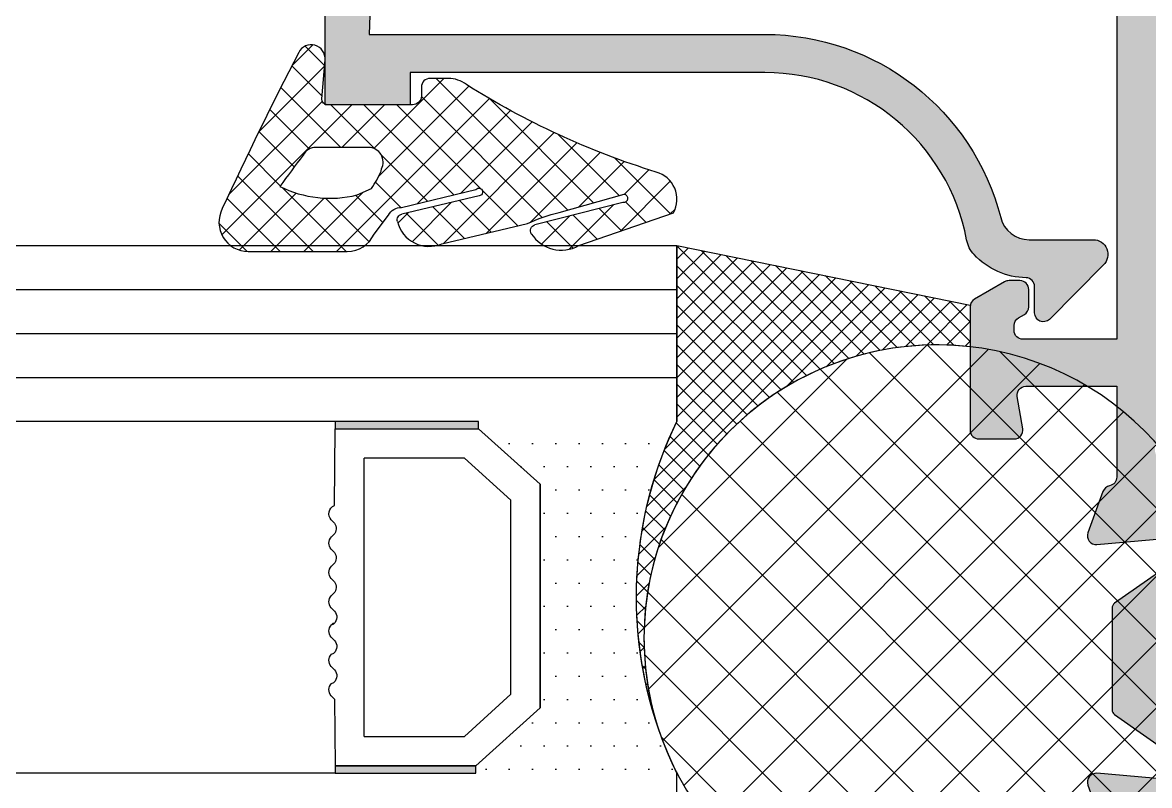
# Model space of a CAD drawing. Header units: millimetres. Extents: x 221 to 2771, y 196 to 840.
# Drawn here: x 573.5 to 581.19, y 630.55 to 635.75 of the extents above; entities that cross this region are included whole.
import ezdxf

# ---------------------------------------------------------------- set-up
doc = ezdxf.new("R2010")
doc.units = ezdxf.units.MM
doc.header["$PDMODE"] = 1
doc.layers.add('Aksesuar', color=7, linetype='Continuous')
doc.layers.add('ALUMINIUM', color=252, linetype='Continuous')

# ---------------------------------------------------------------- blocks, each defined once
blk = doc.blocks.new('4457')
at = {"ltscale": 10}
h = blk.add_hatch(color=252, dxfattribs=at)
h.paths.add_polyline_path([(2598.533936424625, 2278.559233066563, -0.26794919243884), (2598.793744045817, 2278.409233066526), (2599.024684153474, 2278.009233066517, -0.5773502691875694), (2598.764876532354, 2277.559233066563), (2597.864876532321, 2277.559233066563), (2597.864876532321, 2275.759233066575), (2606.764876532345, 2275.759233066575), (2606.764876532345, 2277.56923603365), (2605.857369125489, 2277.575916713973, -0.5773502690613174), (2605.600975652323, 2278.027870679336), (2605.834937322332, 2278.426110896211, -0.2679491924355784), (2606.095873065968, 2278.574139737054), (2608.064876532333, 2278.559233066563), (2608.064876532333, 2261.759233066575), (2609.264876532345, 2261.759233066575, 0.3595082375676267), (2609.559459904418, 2262.002482411272, -0.2637246697209625), (2609.751437233504, 2262.227639542131), (2611.162270489357, 2262.741140852793, -0.5486187866530176), (2611.563734941743, 2262.433086343745), (2611.350960323201, 2260.001061324975, -0.1763269809873525), (2611.264233948174, 2259.815076013673), (2610.996258966694, 2259.547101032193, -0.577350268884994), (2610.494349184597, 2259.681587352704), (2610.47940625993, 2259.737355106622, 0.2679491923522664), (2610.267274225573, 2259.949487140922), (2608.364876532321, 2260.459233066528), (2608.164876532368, 2260.459233066528, 0.6457513110644453), (2607.939876532333, 2259.960801718228, -0.1826758136958762), (2608.064876532333, 2259.630082804356), (2608.064876532333, 2255.859233066551, 0.4142135623730312), (2608.364876532321, 2255.559233066563), (2608.657961148473, 2255.559233066563, 0.1378721066767722), (2608.81426403803, 2255.603167827353), (2610.30857364278, 2256.515298305715, -0.5855240683307558), (2610.764876532345, 2256.259233066555), (2610.764876532345, 2256.041652139083, -0.1925696473192051), (2610.21322025521, 2254.662413051597), (2608.340704670909, 2252.696077978001, 0.1925696473211745), (2608.064876532333, 2252.006458434272), (2608.064876532333, 2248.019242522645, 0.2015127546194374), (2608.364876532321, 2247.305099679793, -0.2015127546226185), (2608.964876532356, 2245.876813994004), (2608.964876532356, 2245.65923306654, -0.5855240683126516), (2608.508573642792, 2245.403167827341), (2607.014264038027, 2246.315298305713, 0.1378721067386531), (2606.857961148426, 2246.359233066551), (2606.564876532333, 2246.359233066551, 0.414213562373992), (2606.264876532345, 2246.059233066563), (2606.264876532345, 2242.288383328758, -0.1826758136879677), (2606.139876532345, 2241.957664414886, 0.6457513110799442), (2606.364876532332, 2241.459233066528), (2606.564876532333, 2241.459233066528), (2608.467274225584, 2241.968978992193, 0.2679491922856068), (2608.67940625991, 2242.181111026433), (2608.694349184584, 2242.236878780376, -0.5773502689747048), (2609.196258966729, 2242.371365100897), (2609.464233948302, 2242.103390119325, -0.1763269808446835), (2609.550960323226, 2241.917404808099), (2609.763734941757, 2239.485379789344, -0.5486187866559854), (2609.36227048937, 2239.17732528032), (2607.951437233503, 2239.690826590951, -0.263724669704507), (2607.75945990443, 2239.915983721842, 0.359508237565492), (2607.464876532356, 2240.15923306654), (2602.289140601037, 2240.15923306654), (2600.877008566728, 2238.747101032232, -0.6681786379178657), (2600.36487653238, 2238.959233066586), (2600.364876532321, 2240.15923306654), (2595.364876532321, 2240.15923306654), (2595.364876532321, 2217.959233066528), (2597.564876532333, 2217.959233066528), (2597.564876532333, 2219.559233066566, -0.6681786379174425), (2598.077008566679, 2219.771365100921), (2598.471983313533, 2219.376390354067, -0.1989123673802801), (2598.764876532345, 2218.669283572878), (2598.764876532345, 2215.932438147308, -0.2679491924409572), (2598.61487653235, 2215.672630526162), (2598.488081613123, 2215.599425445422, -0.1316524975872902), (2598.338081613123, 2215.559233066563), (2598.064876532333, 2215.559233066563, -0.4142135623727171), (2597.764876532345, 2215.859233066552), (2597.764876532345, 2216.459233066547, 0.4142135623549515), (2597.464876532356, 2216.759233066575), (2595.464876532375, 2216.759233066575, 0.4142135623729515), (2595.164876532368, 2216.459233066547), (2595.164876532368, 2211.65923306654, 0.4142135623732341), (2595.464876532356, 2211.359233066551), (2597.464876532356, 2211.359233066551, 0.4142135623737241), (2597.764876532345, 2211.65923306654), (2597.764876532345, 2212.259233066575, -0.4142135623735021), (2598.064876532333, 2212.559233066563), (2598.338081613101, 2212.559233066563, -0.1316524976036895), (2598.488081613123, 2212.519040687705), (2598.61487653235, 2212.445835606964, -0.2679491924332401), (2598.764876532345, 2212.186027985829), (2598.764876532345, 2210.459233066528, -0.4142135623739461), (2598.464876532356, 2210.15923306654), (2593.764876532345, 2210.15923306654), (2593.764876532345, 2303.759233066575), (2598.464876532356, 2303.759233066575, -0.4142135623548404), (2598.764876532345, 2303.459233066547), (2598.764876532345, 2301.732438147296, -0.2679491924098867), (2598.61487653238, 2301.472630526167), (2598.488081613124, 2301.399425445411, -0.1316524976047791), (2598.338081613101, 2301.359233066551), (2598.064876532333, 2301.359233066551, -0.4142135623739461), (2597.764876532345, 2301.65923306654), (2597.764876532345, 2302.559233066563), (2596.464876532356, 2302.559233066563), (2596.464876532356, 2301.259233066579, -0.5773502691947225), (2596.014876532345, 2300.999425445446), (2595.614876532319, 2301.23036555311, 0.577350269179079), (2595.164876532368, 2300.970557931987), (2595.164876532368, 2298.747908201116, 0.5773502691825166), (2595.614876532321, 2298.488100579993), (2596.014876532321, 2298.719040687702, -0.5773502692195922), (2596.464876532356, 2298.459233066528), (2596.464876532356, 2297.15923306654), (2597.464876532356, 2297.15923306654), (2597.764876532345, 2297.15923306654), (2597.764876532345, 2298.059233066563, -0.4142135623735021), (2598.064876532333, 2298.359233066551), (2598.338081613101, 2298.359233066551, -0.1316524976069513), (2598.488081613124, 2298.319040687692), (2598.61487653238, 2298.245835606936, -0.2679491924115784), (2598.764876532345, 2297.986027985807), (2598.764876532345, 2296.259233066575, -0.4142135623724155), (2598.464876532356, 2295.959233066528), (2598.064876532333, 2295.959233066528, 0.414213562373567), (2597.764876532345, 2295.65923306654), (2597.764876532345, 2295.249182560197, -0.1989123673802982), (2597.471983313547, 2294.542075779062), (2597.077008566679, 2294.147101032194, -0.6681786379167887), (2596.564876532333, 2294.35923306655), (2596.564876532333, 2295.959233066528), (2595.364876532321, 2295.959233066528), (2595.364876532321, 2277.15923306654), (2596.564876532333, 2277.15923306654), (2596.564876532333, 2278.559233066563)])
h.paths.add_polyline_path([(2596.564876532333, 2275.559233066563), (2596.564876532333, 2275.159233066562, 0.4142135623732728), (2597.564876532333, 2274.159233066562), (2606.464876532298, 2274.159233066562), (2606.464876532298, 2271.159233066562), (2604.964876532298, 2271.159233066562, 0.4142135623717631), (2604.66487653231, 2270.859233066566), (2604.66487653231, 2269.659232440764, 0.4142135623739091), (2604.964876532298, 2269.359232440761), (2606.464876532298, 2269.359232440761), (2606.464876532298, 2249.846355704957, -0.1925696473395398), (2606.189048393722, 2249.156736161235), (2604.940704670886, 2247.845846112165, 0.1925696473272061), (2604.66487653231, 2247.15622656848), (2604.66487653231, 2241.75923306656), (2595.364876532321, 2241.75923306656), (2595.364876532321, 2275.559233066563)], flags=16)
at = {"color": 252, "ltscale": 10}
blk.add_lwpolyline([(2609.550960323226, 2241.917404808099), (2609.763734941755, 2239.485379789369, -0.548618786684249), (2609.36227048937, 2239.17732528032), (2607.951437233574, 2239.690826590925, -0.2637246697708577)], format="xyb", dxfattribs=at)
blk = doc.blocks.new('4456')
at = {"ltscale": 10}
h = blk.add_hatch(color=252, dxfattribs=at)
h.dxf.hatch_style = 1
edge = h.paths.add_edge_path()
edge.add_line((2615.974876532379, 2252.359233066632), (2615.974876532379, 2255.65923306662))
edge.add_arc((2616.274876532368, 2255.65923306662), 0.299999999988576, 90.0000000000415, 179.9999999999585, ccw=False)
edge.add_line((2616.274876532368, 2255.959233066608), (2616.606253027498, 2255.959233066608))
edge.add_arc((2616.606253027528, 2255.459233066604), 0.5000000000048936, 15.000000003230127, 90.00000000331829, ccw=False)
edge.add_line((2617.089215940669, 2255.588642589183), (2617.734184447317, 2253.181587353133))
edge.add_arc((2618.023962195237, 2253.259233066632), 0.3000000000243124, 194.9999999925519, 269.9999999921644)
edge.add_line((2618.023962195196, 2252.959233066608), (2621.638496747172, 2252.959233066608))
edge.add_arc((2621.638496747167, 2253.259233066623), 0.3000000000145053, 270.0000000011158, 403.5999999991768)
edge.add_line((2621.855748305611, 2253.46611892975), (2620.716532809475, 2254.662413051602))
edge.add_arc((2622.164876532405, 2256.04165213905), 2.000000000023274, 179.9999999996814, 223.599999998425, ccw=False)
edge.add_line((2620.164876532382, 2256.041652139061), (2620.164876532382, 2256.259233066597))
edge.add_arc((2620.464876532378, 2256.259233066568), 0.2999999999961755, 58.599999995931114, 179.9999999946646, ccw=False)
edge.add_line((2620.621179421946, 2256.515298305737), (2622.115489026696, 2255.603167827375))
edge.add_arc((2622.271791916243, 2255.859233066727), 0.3000000001425374, 238.6000000177506, 270.0000000055531)
edge.add_line((2622.271791916272, 2255.559233066585), (2622.564876532347, 2255.559233066585))
edge.add_arc((2622.564876532376, 2255.859233066602), 0.3000000000172022, 269.9999999943919, 359.9999999944913)
edge.add_line((2622.864876532393, 2255.859233066573), (2622.864876532393, 2259.630082804378))
edge.add_arc((2623.364876532343, 2259.630082804386), 0.4999999999497088, 138.590377888551, 180.0000000009391, ccw=False)
edge.add_arc((2622.764876532382, 2260.159233066557), 0.2999999999931684, 318.59037789542, 450.0000000045461)
edge.add_line((2622.764876532358, 2260.45923306655), (2622.564876532347, 2260.45923306655))
edge.add_line((2622.564876532347, 2260.45923306655), (2620.662478839154, 2259.949487140943))
edge.add_arc((2620.740124552694, 2259.65970939304), 0.3000000000188273, 105.0000000009249, 164.9999999519103)
edge.add_line((2620.450346804854, 2259.737355106819), (2620.435403880129, 2259.6815873529))
edge.add_arc((2620.145626132319, 2259.759233066507), 0.2999999999456839, 225.0000000020329, 344.9999999824427, ccw=False)
edge.add_line((2619.933494098009, 2259.547101032181), (2619.665519116553, 2259.815076013695))
edge.add_arc((2619.877651150152, 2260.027208047752), 0.2999999992534001, 184.9999999692288, 225.0000000618618, ccw=False)
edge.add_line((2619.578792741454, 2260.001061325153), (2619.366018122983, 2262.433086343767))
edge.add_arc((2619.664876532348, 2262.459233066596), 0.2999999999378736, 69.99999999110128, 185.0000000019687, ccw=False)
edge.add_line((2619.767482575368, 2262.741140852758), (2621.178315831222, 2262.227639542153))
edge.add_arc((2621.075709788301, 2261.945731756072), 0.2999999998286586, 10.90428326646952, 70.00000000368192, ccw=False)
edge.add_arc((2621.664876532352, 2262.059233066588), 0.299999999991297, 190.9042832743167, 270.0000000057751)
edge.add_line((2621.664876532382, 2261.759233066597), (2630.264876532358, 2261.759233066597))
edge.add_line((2630.264876532358, 2261.759233066597), (2630.264876532359, 2278.559233066585))
edge.add_line((2630.264876532359, 2278.559233066585), (2632.233936424649, 2278.559233066585))
edge.add_arc((2632.233936424652, 2278.259233066524), 0.3000000000610135, 30.000000001542787, 90.00000000056019, ccw=False)
edge.add_line((2632.493744045836, 2278.409233066562), (2632.724684153499, 2278.009233066538))
edge.add_arc((2632.464876532391, 2277.859233066554), 0.2999999999688834, -90.00000000392208, 30.000000000023988, ccw=False)
edge.add_line((2632.46487653237, 2277.559233066585), (2631.564876532347, 2277.559233066586))
edge.add_line((2631.564876532347, 2277.559233066585), (2631.564876532347, 2275.759233066597))
edge.add_line((2631.564876532347, 2275.759233066597), (2640.46487653237, 2275.759233066596))
edge.add_line((2640.46487653237, 2275.759233066597), (2640.46487653237, 2277.559233066585))
edge.add_line((2640.46487653237, 2277.559233066585), (2639.564876532347, 2277.559233066585))
edge.add_arc((2639.564876532338, 2277.859233066561), 0.2999999999755175, 150.0000000021706, 270.0000000017275, ccw=False)
edge.add_line((2639.305068911218, 2278.009233066538), (2639.53600901894, 2278.409233066562))
edge.add_arc((2639.79581664011, 2278.259233066548), 0.3000000000362453, 90.00000000780051, 150.000000001138, ccw=False)
edge.add_line((2639.795816640069, 2278.559233066585), (2641.764876532359, 2278.559233066585))
edge.add_line((2641.764876532359, 2278.559233066585), (2641.764876532359, 2277.159233066562))
edge.add_line((2641.764876532359, 2277.159233066562), (2642.96487653237, 2277.159233066562))
edge.add_line((2642.96487653237, 2277.159233066562), (2642.964876532371, 2295.95923306655))
edge.add_line((2642.964876532371, 2295.95923306655), (2641.764876532359, 2295.95923306655))
edge.add_line((2641.764876532359, 2295.95923306655), (2641.764876532359, 2294.359233066573))
edge.add_arc((2641.464876532364, 2294.35923306657), 0.2999999999952073, -134.99999999951729, 6.255049811443314e-10, ccw=False)
edge.add_line((2641.252744498013, 2294.147101032216), (2640.857769751155, 2294.542075779073))
edge.add_arc((2641.564876532282, 2295.249182560226), 0.9999999999345696, 180.0000000011302, 225.0000000010826, ccw=False)
edge.add_line((2640.564876532348, 2295.249182560207), (2640.564876532348, 2295.659233066562))
edge.add_arc((2640.264876532359, 2295.659233066561), 0.2999999999885734, 4.106732204705693e-11, 89.99999999995899)
edge.add_line((2640.264876532359, 2295.95923306655), (2639.864876532394, 2295.95923306655))
edge.add_arc((2639.864876532394, 2296.259233066597), 0.3000000000467011, 180.0000000000258, 269.9999999999742, ccw=False)
edge.add_line((2639.564876532348, 2296.259233066597), (2639.564876532348, 2297.986027985829))
edge.add_arc((2639.864876532372, 2297.986027985795), 0.3000000000246056, 119.9999999975785, 179.999999993483, ccw=False)
edge.add_line((2639.714876532371, 2298.245835606957), (2639.841671451568, 2298.319040687714))
edge.add_arc((2639.991671451558, 2298.059233066577), 0.2999999999964917, 89.9999999936644, 119.9999999982058, ccw=False)
edge.add_line((2639.991671451591, 2298.359233066573), (2640.264876532359, 2298.359233066573))
edge.add_arc((2640.264876532359, 2298.059233066585), 0.2999999999881594, -3.808509063674137e-11, 90.00000000003803, ccw=False)
edge.add_line((2640.564876532348, 2298.059233066585), (2640.564876532348, 2297.159233066562))
edge.add_line((2640.564876532348, 2297.159233066562), (2641.864876532394, 2297.159233066562))
edge.add_line((2641.864876532394, 2297.159233066562), (2640.864876532394, 2297.159233066562))
edge.add_line((2640.864876532394, 2297.159233066562), (2641.864876532394, 2297.159233066562))
edge.add_line((2641.864876532394, 2297.159233066562), (2641.864876532394, 2298.45923306655))
edge.add_arc((2642.164876532385, 2298.459233066589), 0.2999999999914347, 60.000000007435915, 180.0000000075791, ccw=False)
edge.add_line((2642.314876532348, 2298.719040687737), (2642.714876532371, 2298.488100580015))
edge.add_arc((2642.864876532379, 2298.74790820115), 0.3000000000038806, 239.9999999987163, 359.9999999987634)
edge.add_line((2643.164876532383, 2298.747908201144), (2643.164876532383, 2300.970557932003))
edge.add_arc((2642.864876532379, 2300.970557931996), 0.3000000000038314, 1.220264331309019e-09, 120.0000000012999)
edge.add_line((2642.714876532371, 2301.230365553131), (2642.314876532348, 2300.999425445468))
edge.add_arc((2642.164876532369, 2301.259233066587), 0.2999999999747628, 179.9999999980228, 299.99999999807903, ccw=False)
edge.add_line((2641.864876532394, 2301.259233066597), (2641.864876532394, 2302.559233066585))
edge.add_line((2641.864876532394, 2302.559233066585), (2640.564876532348, 2302.559233066585))
edge.add_line((2640.564876532348, 2302.559233066585), (2640.564876532348, 2301.659233066562))
edge.add_arc((2640.264876532358, 2301.659233066563), 0.2999999999891841, 270.0000000001577, 359.9999999998423, ccw=False)
edge.add_line((2640.264876532359, 2301.359233066573), (2639.991671451591, 2301.359233066573))
edge.add_arc((2639.991671451558, 2301.659233066573), 0.2999999999991439, 240.0000000019298, 270.0000000061998, ccw=False)
edge.add_line((2639.841671451568, 2301.399425445433), (2639.714876532371, 2301.472630526189))
edge.add_arc((2639.864876532373, 2301.732438147353), 0.3000000000256273, 180.0000000066297, 240.0000000023089, ccw=False)
edge.add_line((2639.564876532348, 2301.732438147318), (2639.564876532348, 2303.45923306655))
edge.add_arc((2639.864876532394, 2303.459233066549), 0.3000000000468962, 90.0000000000631, 179.999999999937, ccw=False)
edge.add_line((2639.864876532394, 2303.759233066597), (2644.564876532348, 2303.759233066597))
edge.add_line((2644.564876532348, 2303.759233066597), (2644.564876532347, 2235.45923306655))
edge.add_arc((2644.264876532358, 2235.45923306655), 0.299999999988423, 270.00000000001234, 359.99999999998766, ccw=False)
edge.add_line((2644.264876532358, 2235.159233066562), (2641.457696855349, 2235.159233066562))
edge.add_arc((2641.457696855372, 2235.459233066566), 0.3000000000042485, 209.9999999953338, 269.99999999572765, ccw=False)
edge.add_line((2641.19788923422, 2235.309233066585), (2640.605068911264, 2236.336027985805))
edge.add_arc((2640.86487653231, 2236.486027985888), 0.2999999999631648, 180.0000000223307, 210.000000022145, ccw=False)
edge.add_line((2640.564876532347, 2236.48602798577), (2640.564876532347, 2236.859233066573))
edge.add_arc((2640.864876532364, 2236.859233066544), 0.3000000000173852, 89.99999999442679, 179.9999999944563, ccw=False)
edge.add_line((2640.864876532393, 2237.159233066562), (2641.457696855349, 2237.159233066562))
edge.add_arc((2641.457696855352, 2236.859233066541), 0.3000000000198835, 30.000000009894393, 90.00000000042189, ccw=False)
edge.add_line((2641.717504476478, 2237.009233066597), (2641.832974530397, 2236.809233066527))
edge.add_arc((2642.092782151524, 2236.959233066582), 0.3000000000202762, 210.0000000099378, 270.0000000003787)
edge.add_line((2642.092782151526, 2236.659233066562), (2642.764876532358, 2236.659233066562))
edge.add_arc((2642.764876532358, 2236.95923306655), 0.2999999999884715, 270.0000000000216, 359.9999999999785)
edge.add_line((2643.064876532347, 2236.95923306655), (2643.064876532347, 2238.041033113218))
edge.add_arc((2642.764876532337, 2238.041033113228), 0.3000000000104473, 359.999999997964, 404.9999999955774)
edge.add_line((2642.977008566716, 2238.253165147576), (2642.641651325907, 2238.572764040221))
edge.add_arc((2642.853783360287, 2238.784896074552), 0.2999999999993128, 159.9999999968745, 224.9999999935315, ccw=False)
edge.add_line((2642.571875574057, 2238.887502117565), (2642.946784318589, 2239.756627023587))
edge.add_arc((2642.664876532376, 2239.859233066583), 0.2999999999785451, 339.9999999987426, 449.9999999989266)
edge.add_line((2642.664876532382, 2240.159233066562), (2624.564876532347, 2240.159233066563))
edge.add_line((2624.564876532347, 2240.159233066562), (2624.564876532347, 2236.95923306655))
edge.add_arc((2624.864876532364, 2236.959233066578), 0.3000000000169637, 180.0000000054632, 270.0000000056537)
edge.add_line((2624.864876532393, 2236.659233066562), (2625.036970913226, 2236.659233066562))
edge.add_arc((2625.036970913208, 2236.959233066557), 0.2999999999956352, 270.0000000033225, 330.0000000056159)
edge.add_line((2625.296778534354, 2236.809233066585), (2625.412248588215, 2237.009233066538))
edge.add_arc((2625.672056209362, 2236.859233066565), 0.299999999996885, 90.00000000346029, 150.0000000054781, ccw=False)
edge.add_line((2625.672056209344, 2237.159233066562), (2626.264876532358, 2237.159233066562))
edge.add_arc((2626.264876532358, 2236.859233066572), 0.2999999999887757, 7.969447324285284e-11, 89.9999999999203, ccw=False)
edge.add_line((2626.564876532347, 2236.859233066573), (2626.564876532347, 2236.486027985829))
edge.add_arc((2626.264876532324, 2236.486027985802), 0.3000000000225848, -29.999999996870486, 5.000174496672116e-09, ccw=False)
edge.add_line((2626.524684153487, 2236.336027985805), (2625.931863830415, 2235.309233066585))
edge.add_arc((2625.672056209258, 2235.459233066576), 0.3000000000147676, 270.0000000054322, 330.0000000035063, ccw=False)
edge.add_line((2625.672056209286, 2235.159233066562), (2621.46487653237, 2235.159233066562))
edge.add_arc((2621.464876532371, 2235.459233066551), 0.2999999999889872, 180.00000000012, 269.9999999998799, ccw=False)
edge.add_line((2621.164876532382, 2235.45923306655), (2621.164876532382, 2236.659233066562))
edge.add_arc((2621.464876532358, 2236.659233066572), 0.2999999999761458, 80.11845530244312, 180.0000000018712, ccw=False)
edge.add_line((2621.516360066938, 2236.954782462871), (2622.613392997814, 2236.763683670276))
edge.add_arc((2622.664876532384, 2237.059233066587), 0.2999999999855902, 260.1184553045882, 359.999999999726)
edge.add_line((2622.96487653237, 2237.059233066585), (2622.96487653237, 2240.159233066562))
edge.add_line((2622.96487653237, 2240.159233066562), (2619.864876532393, 2240.159233066562))
edge.add_arc((2619.864876532379, 2239.859233066551), 0.300000000010116, 89.99999999719266, 169.0957167227154)
edge.add_arc((2619.27570978834, 2239.972734377063), 0.2999999997971291, 289.99999999290463, 349.09571673694404, ccw=False)
edge.add_line((2619.378315831234, 2239.690826591005), (2617.967482575322, 2239.177325280342))
edge.add_arc((2617.864876532343, 2239.459233066501), 0.2999999999211949, 174.9999999972266, 290.0000000016794, ccw=False)
edge.add_line((2617.566018122995, 2239.485379789333), (2617.778792741466, 2241.917404808005))
edge.add_arc((2618.077651150175, 2241.891258085401), 0.2999999992650235, 134.9999999389462, 175.0000000299632, ccw=False)
edge.add_line((2617.865519116564, 2242.103390119463), (2618.13349409802, 2242.371365100978))
edge.add_arc((2618.345626132322, 2242.159233066677), 0.2999999999218564, 15.000000036905703, 135.0000000000946, ccw=False)
edge.add_line((2618.635403880083, 2242.236878780374), (2618.650346804808, 2242.181111026573))
edge.add_arc((2618.940124552749, 2242.258756740055), 0.3000000000403961, 194.9999999884718, 254.999999980085)
edge.add_line((2618.862478839107, 2241.968978992157), (2620.764876532358, 2241.45923306655))
edge.add_line((2620.764876532358, 2241.45923306655), (2620.96487653237, 2241.45923306655))
edge.add_arc((2620.964876532353, 2241.759233066559), 0.3000000000087134, 270.0000000033435, 401.4096221128257)
edge.add_arc((2621.564876532327, 2242.288383328784), 0.4999999999802017, 180.0000000003816, 221.4096221101283, ccw=False)
edge.add_line((2621.064876532347, 2242.288383328781), (2621.064876532347, 2246.059233066585))
edge.add_arc((2620.764876532359, 2246.059233066586), 0.2999999999880955, 359.9999999999497, 450.0000000000501)
edge.add_line((2620.764876532358, 2246.359233066573), (2620.471791916284, 2246.359233066573))
edge.add_arc((2620.471791916314, 2246.059233066352), 0.3000000002211661, 90.00000000576337, 121.3999999993654)
edge.add_line((2620.31548902665, 2246.315298305725), (2618.821179421958, 2245.403167827363))
edge.add_arc((2618.664876532406, 2245.659233066561), 0.3000000000127035, 179.9999999998435, 301.39999999844383, ccw=False)
edge.add_line((2618.364876532393, 2245.659233066562), (2618.364876532393, 2245.976813994016))
edge.add_arc((2620.364876532385, 2245.976813994041), 1.99999999999138, 136.4000000012096, 180.0000000006842, ccw=False)
edge.add_line((2618.916532809487, 2247.356053081475), (2621.924208116126, 2250.514423294767))
edge.add_arc((2621.562122185408, 2250.859233066633), 0.4999999999980528, 316.3999999999794, 449.9999999994105)
edge.add_line((2621.562122185414, 2251.359233066632), (2616.974876532379, 2251.359233066632))
edge.add_arc((2616.97487653238, 2252.359233066632), 1.000000000000433, 180.0000000000248, 269.9999999999752, ccw=False)
edge = h.paths.add_edge_path(flags=16)
edge.add_arc((2622.864876532415, 2241.959233066543), 0.1999999999752511, 179.9999999937437, 269.9999999937498)
edge.add_line((2622.864876532393, 2241.759233066568), (2632.364876532393, 2241.759233066568))
edge.add_line((2632.364876532393, 2241.759233066568), (2632.364876532393, 2242.559233066549))
edge.add_arc((2632.664876532494, 2242.559233066544), 0.3000000001008147, 135.0000000115716, 179.9999999990124, ccw=False)
edge.add_line((2632.452744498024, 2242.771365100928), (2633.152744498036, 2243.471365100925))
edge.add_arc((2633.364876532412, 2243.25923306655), 0.3000000000275844, 1.7964794096769765e-09, 135.0000000003105, ccw=False)
edge.add_line((2633.66487653244, 2243.25923306656), (2633.66487653244, 2241.759233066568))
edge.add_line((2633.66487653244, 2241.759233066568), (2642.964876532428, 2241.759233066568))
edge.add_line((2642.964876532428, 2241.759233066568), (2642.964876532429, 2275.559233066563))
edge.add_line((2642.964876532429, 2275.559233066563), (2641.764876532417, 2275.559233066563))
edge.add_line((2641.764876532417, 2275.559233066563), (2641.764876532417, 2275.159233066562))
edge.add_arc((2640.764876532417, 2275.159233066562), 1.000000000000223, 269.9999999999998, 359.9999999999872, ccw=False)
edge.add_line((2640.764876532417, 2274.159233066562), (2631.864876532393, 2274.159233066563))
edge.add_line((2631.864876532393, 2274.159233066562), (2631.864876532393, 2271.659233066562))
edge.add_line((2631.864876532393, 2271.659233066562), (2633.16487653244, 2271.659233066561))
edge.add_arc((2633.16487653244, 2271.159233066562), 0.5000000000001191, 1.3585577107733116e-11, 89.99999999998641, ccw=False)
edge.add_line((2633.66487653244, 2271.159233066562), (2633.66487653244, 2270.559233066563))
edge.add_arc((2633.16487653244, 2270.559233066563), 0.5000000000001191, 270.00000000001364, 359.99999999998636, ccw=False)
edge.add_line((2633.16487653244, 2270.059233066563), (2631.864876532393, 2270.059233066564))
edge.add_line((2631.864876532393, 2270.059233066563), (2631.864876532393, 2261.759233066568))
edge.add_line((2631.864876532393, 2261.759233066568), (2633.16487653244, 2261.759233066567))
edge.add_arc((2633.16487653244, 2261.259233066568), 0.5000000000001191, 1.3585577107733116e-11, 89.99999999998641, ccw=False)
edge.add_line((2633.66487653244, 2261.259233066568), (2633.66487653244, 2260.659233066562))
edge.add_arc((2633.16487653244, 2260.659233066562), 0.5000000000001191, 270.00000000001364, 359.99999999998636, ccw=False)
edge.add_line((2633.16487653244, 2260.159233066562), (2624.464876532428, 2260.159233066563))
edge.add_line((2624.464876532428, 2260.159233066562), (2624.464876532428, 2251.262239564649))
edge.add_arc((2623.464876532503, 2251.262239564683), 0.9999999999252175, 316.3999999971765, 359.99999999804675, ccw=False)
edge.add_line((2624.189048393852, 2250.572620020964), (2622.940704670958, 2249.261729971865))
edge.add_arc((2623.664876532337, 2248.572110428217), 0.9999999998971162, 136.4000000013686, 180.0000000021929)
edge.add_line((2622.66487653244, 2248.572110428179), (2622.66487653244, 2241.959233066565))
at = {"color": 252, "ltscale": 10}
blk.add_lwpolyline([(2642.664876532382, 2240.159233066562), (2624.564876532347, 2240.159233066562), (2624.564876532347, 2236.95923306655, 0.4142135623740686), (2624.864876532393, 2236.659233066562), (2625.036970913226, 2236.659233066562, 0.2679491924418479), (2625.296778534354, 2236.809233066585), (2625.412248588215, 2237.009233066538, -0.2679491924405589), (2625.672056209344, 2237.159233066562), (2626.264876532358, 2237.159233066562, -0.4142135623722802), (2626.564876532347, 2236.859233066573), (2626.564876532347, 2236.486027985829, -0.1316524975957002), (2626.524684153487, 2236.336027985805), (2625.931863830415, 2235.309233066585, -0.2679491924221159), (2625.672056209286, 2235.159233066562), (2621.46487653237, 2235.159233066562, -0.4142135623718673), (2621.164876532382, 2235.45923306655), (2621.164876532382, 2236.659233066562, -0.4656785637364453), (2621.516360066938, 2236.954782462871), (2622.613392997814, 2236.763683670276, 0.4656785637136662), (2622.96487653237, 2237.059233066585), (2622.96487653237, 2240.159233066562), (2619.864876532393, 2240.159233066562, 0.3595082375648956), (2619.570293160262, 2239.915983721864, -0.2637246697214932), (2619.378315831234, 2239.690826591005), (2617.967482575322, 2239.177325280342, -0.5486187866519446), (2617.566018122995, 2239.485379789333), (2617.778792741466, 2241.917404808005, -0.1763269811179489)], format="xyb", dxfattribs=at)
blk = doc.blocks.new('937600')
at = {"ltscale": 10, "true_color": 0xfed100}
blk.add_hatch(color=40, dxfattribs=at).paths.add_polyline_path([(1547.88237995128, 2589.597341685048), (1545.966553233715, 2592.334110638787, 0.2447295994679576), (1545.80270933737, 2592.419414616057), (1542.338200970781, 2592.419414616057, 0.2446984432265046), (1542.174370561923, 2592.334129903325), (1540.258050821073, 2589.59734168515, -0.244698443229239), (1540.012305207787, 2589.469414616056), (1539.751562038195, 2589.469414616056, -0.1316524975878347), (1539.151562038194, 2589.630184131516), (1537.486895248162, 2590.59127995085, 0.1316524975909414), (1537.381895248162, 2590.619414616054), (1537.070215386141, 2590.619414616054, 0.4142135623735969), (1536.670215386141, 2590.219414616056), (1536.670215386141, 2586.819414616055, 0.4142135623722245), (1537.070215386141, 2586.419414616053), (1537.381895248162, 2586.419414616053, 0.1316524975844648), (1537.486895248162, 2586.447549281262), (1539.151562038194, 2587.408645100595, -0.1316524975861845), (1539.751562038194, 2587.569414616055), (1541.001382603835, 2587.569414616055, 0.2446984432270405), (1541.247128217122, 2587.697341685149), (1543.163447957972, 2590.434129903328, -0.244698443230316), (1543.327278366829, 2590.519414616056), (1544.813152405453, 2590.519414616052, -0.2446984432284103), (1544.976982814311, 2590.434129903328), (1546.893302555161, 2587.697341685149, 0.2446984432273968), (1547.139048168448, 2587.569414616055), (1548.388868734089, 2587.569414616055, -0.1316524975861845), (1548.988868734089, 2587.408645100595), (1550.653535524121, 2586.447549281262, 0.1316524975844648), (1550.758535524121, 2586.419414616053), (1551.070215386141, 2586.419414616053, 0.4002778265251162), (1551.469758258792, 2586.80029674708), (1551.469758258792, 2590.119414616021), (1551.469758470221, 2590.238528065873, 0.4002810346958955), (1551.070215386141, 2590.619414616054), (1550.75853552412, 2590.619414616054, 0.1316524975914734), (1550.653535524121, 2590.59127995085), (1548.988868734088, 2589.630184131513, -0.1316524975870561), (1548.388868734088, 2589.469414616056), (1548.128125564496, 2589.469414616056, -0.2446984431217961)])
at = {"color": 40, "ltscale": 10, "true_color": 0xfed100}
blk.add_lwpolyline([(1551.470215386141, 2590.219414616056, 0.4142135623730951), (1551.070215386141, 2590.619414616054), (1550.758535524121, 2590.619414616054, 0.131652497587379), (1550.653535524121, 2590.59127995085), (1548.988868734089, 2589.630184131516, -0.1316524975873898), (1548.388868734089, 2589.469414616056), (1548.128125564496, 2589.469414616056, -0.2446984432290403), (1547.882379951209, 2589.59734168515), (1545.966553233715, 2592.334110638787, 0.2447295994633319), (1545.80270933737, 2592.419414616057), (1542.338200970781, 2592.419414616057, 0.2446984432290396), (1542.174370561923, 2592.334129903325), (1540.258050821074, 2589.59734168515, -0.2446984432290477), (1540.012305207787, 2589.469414616056), (1539.751562038194, 2589.469414616056, -0.1316524975873808), (1539.151562038194, 2589.630184131516), (1537.486895248162, 2590.59127995085, 0.1316524975873792), (1537.381895248162, 2590.619414616054), (1537.070215386141, 2590.619414616054, 0.4142135623730951), (1536.670215386141, 2590.219414616056), (1536.670215386141, 2586.819414616055, 0.414213562373091), (1537.070215386141, 2586.419414616053), (1537.381895248162, 2586.419414616053, 0.1316524975873785), (1537.486895248162, 2586.447549281262), (1539.151562038194, 2587.408645100595, -0.1316524975873824), (1539.751562038194, 2587.569414616055), (1541.001382603835, 2587.569414616055, 0.244698443229043), (1541.247128217122, 2587.697341685149), (1543.163447957972, 2590.434129903328, -0.2446984432290456), (1543.327278366829, 2590.519414616056), (1544.813152405453, 2590.519414616052, -0.2446984432290492), (1544.976982814311, 2590.434129903328), (1546.893302555161, 2587.697341685149, 0.2446984432290454), (1547.139048168448, 2587.569414616055), (1548.388868734089, 2587.569414616055, -0.1316524975873801), (1548.988868734089, 2587.408645100595), (1550.653535524121, 2586.447549281262, 0.1316524975874262), (1550.758535524121, 2586.419414616053), (1551.070215386141, 2586.419414616053, 0.4142135623730992), (1551.470215386141, 2586.819414616055)], format="xyb", close=True, dxfattribs=at)
blk = doc.blocks.new('50 S 20')
at = {"ltscale": 10}
for name in ['4457', '4456']:
    blk.add_blockref(name, (-1149.812386988791, 225.859133209161), dxfattribs=at)
at = {"xscale": -1, "rotation": 180}
blk.add_blockref('937600', (-80.21772584256382, 5058.278121051715), dxfattribs=at)
blk = doc.blocks.new('2606')
h = blk.add_hatch(color=253)
h.dxf.hatch_style = 1
edge = h.paths.add_edge_path()
edge.add_line((2088.261205650698, 3649.419890002671), (2088.261205650705, 3654.519889992656))
edge.add_arc((2087.261205660743, 3654.519889992707), 0.9999999899628162, 359.9999999970802, 450.0000000029165)
edge.add_line((2087.261205660692, 3655.51988998267), (2085.661205691743, 3655.51988998267))
edge.add_arc((2085.661205691743, 3657.019889982673), 1.500000000003638, 180.0000000001374, 269.9999999999984, ccw=False)
edge.add_line((2084.16120569174, 3657.01988998267), (2084.16120569174, 3672.964480749435))
edge.add_arc((2084.961205691712, 3672.964480749445), 0.7999999999715028, 92.00000000053387, 180.0000000007453, ccw=False)
edge.add_line((2084.933286094343, 3673.763993411032), (2092.261205706734, 3674.019890002671))
edge.add_line((2092.261205706734, 3674.019890002671), (2092.261205706734, 3660.519890002673))
edge.add_arc((2100.561205706739, 3660.519890002674), 8.300000000005328, 180.0000000000128, 255.6815020200548)
edge.add_arc((2098.261205527725, 3651.508785787533), 0.9999999999733052, -1.6797230273368768e-10, 75.68150202103823, ccw=False)
edge.add_line((2099.261205527698, 3651.508785787531), (2099.261205527698, 3649.31989000267))
edge.add_arc((2099.761205527698, 3649.31989000267), 0.500000000000034, 180.000000000049, 316.8289824201455)
edge.add_line((2100.125862929965, 3648.977800863743), (2101.979944863388, 3650.814200066453))
edge.add_arc((2101.761150422028, 3651.019453549809), 0.3000000000000761, 316.8289824201018, 449.999999999816)
edge.add_line((2101.761150422029, 3651.31945354981), (2100.860620370688, 3651.319453549811))
edge.add_arc((2100.86062037072, 3651.619453549781), 0.2999999999693814, 181.1714072949845, 269.9999999939427, ccw=False)
edge.add_arc((2098.061205542659, 3651.562211777802), 2.500000000035378, 1.171407301001419, 46.872311606099)
edge.add_arc((2099.086645363876, 3652.656959773115), 0.9999999999750132, 46.87231160506018, 79.37850799216822)
edge.add_arc((2100.561205706744, 3660.519890002691), 7.000000000021488, 180.0000000000753, 259.3785079952096, ccw=False)
edge.add_line((2093.561205706722, 3660.519890002682), (2093.561205706723, 3672.619890002669))
edge.add_line((2093.561205706723, 3672.619890002669), (2094.6612057067, 3672.619890002669))
edge.add_line((2094.6612057067, 3672.619890002669), (2094.6612057067, 3675.519890002671))
edge.add_line((2094.6612057067, 3675.519890002671), (2082.6612057067, 3675.519890002671))
edge.add_line((2082.6612057067, 3675.519890002671), (2082.661205706699, 3653.519890002671))
edge.add_line((2082.661205706699, 3653.519890002671), (2084.1612056917, 3653.519890002671))
edge.add_line((2084.1612056917, 3653.519890002671), (2084.1612056917, 3654.019889997671))
edge.add_line((2084.1612056917, 3654.019889997671), (2086.2612056707, 3654.019889997671))
edge.add_arc((2086.261205670704, 3653.519890002673), 0.499999994997097, -2.8819613362429664e-10, 90.00000000049351, ccw=False)
edge.add_line((2086.761205665701, 3653.519890002671), (2086.761205665702, 3651.220171708414))
edge.add_line((2086.761205665702, 3651.220171708414), (2086.209395521466, 3650.904537533723))
edge.add_arc((2086.361205650702, 3650.645783432961), 0.2999999999997168, 120.3999999998765, 220.8999999999663)
edge.add_line((2086.134449609952, 3650.449361188846), (2087.383278916114, 3649.092519595813))
edge.add_arc((2087.761205650698, 3649.419890002672), 0.5000000000001847, 220.9000000000271, 359.9999999999245)
at = {"color": 253}
blk.add_lwpolyline([(2088.261205650698, 3649.419890002671), (2088.261205650706, 3654.519889992655, 0.4142135624029303), (2087.261205660692, 3655.51988998267), (2085.661205691743, 3655.51988998267, -0.4142135623723848), (2084.16120569174, 3657.01988998267), (2084.16120569174, 3672.964480749435, -0.4040262258362294), (2084.933286094343, 3673.763993411032), (2092.261205706734, 3674.019890002671), (2092.261205706734, 3660.519890002673, 0.3427738801094605), (2098.508517374909, 3652.477721724626, -0.3427738801151369), (2099.261205527698, 3651.508785787531), (2099.261205527698, 3649.31989000267, 0.6797841798327304), (2100.125862929965, 3648.977800863743), (2101.979944863388, 3650.814200066453, 0.6566962119837294), (2101.761150422029, 3651.31945354981), (2100.860620370688, 3651.31945354981, -0.4082379847186805), (2100.560683067743, 3651.613320502812, 0.2020935884761375), (2099.770271911333, 3653.386791769922, 0.1427938617437846), (2099.270965406776, 3653.639826051779, -0.3609022444472537), (2093.561205706722, 3660.519890002682), (2093.561205706722, 3672.619890002669), (2094.6612057067, 3672.619890002669), (2094.6612057067, 3675.519890002671), (2082.6612057067, 3675.519890002671), (2082.6612057067, 3653.519890002671), (2084.1612056917, 3653.519890002671), (2084.1612056917, 3654.019889997671), (2086.2612056707, 3654.019889997671, -0.4142135623770908), (2086.761205665701, 3653.519890002671), (2086.761205665702, 3651.220171708414), (2086.209395521466, 3650.904537533723, 0.4689664154295557), (2086.134449609952, 3650.449361188846), (2087.383278916114, 3649.092519595813, 0.6943711989525161)], format="xyb", close=True, dxfattribs=at)
blk = doc.blocks.new('MN201')
h = blk.add_hatch()
h.set_pattern_fill('ANSI37', color=35, scale=0.25, angle=180.0000000000002, style=0)
h.set_pattern_definition([(135.0000000000002, (2323.977134709204, -1136.592070553462), (0.5612660075668204, 0.5612660075668237), []), (45.00000000000017, (2323.977134709204, -1136.592070553462), (0.5612660075668237, -0.5612660075668204), [])])
h.paths.add_polyline_path([(2704.56812628326, 820.3624428536027, 0.0655068904528361), (2711.037757962786, 823.3432138484877, -0.1676907291543343), (2711.654486211015, 823.5560377132829), (2712.272872085402, 823.5560377132824, -0.4142136353118876), (2712.572871935986, 823.2560379374052), (2712.572871935986, 822.9560375638675, 0.4142136353101727), (2712.872871711863, 822.6560377132828), (2715.772871935986, 822.6560377132826, 0.4142135623728477), (2715.972871935986, 822.8560377132817), (2715.856495551311, 824.1862258769252, -0.8277455623827096), (2716.756645018845, 824.440395970769, -0.0110335131498702), (2719.362961170715, 819.1149491274857, -0.5628898371508848), (2718.475941251654, 817.6532179684868), (2715.097936514163, 817.6532179684868, -0.2945918514134372), (2714.186833877151, 818.2410384143727), (2713.692197072634, 818.8895891521074, 0.2778033776071813), (2713.250306537138, 819.1556388269544), (2710.717572475855, 819.7636470595498, 1.51046107603106), (2710.603823306528, 819.5514680153028), (2713.23888204165, 818.9268849424034), (2713.242436195491, 818.9260425079262, -0.4288167670145243), (2713.386098292586, 818.6743928296407, -0.4632490507838541), (2711.878964698617, 817.9133127547248), (2708.948431273608, 818.6111271505451, 0.0537684997058295), (2707.866981097172, 818.98022844568), (2705.657759466512, 819.6116878203106, 0.9617859406713049), (2705.699598958268, 819.3219301684951), (2708.702497253108, 818.5584159026034, -0.5111786565945917), (2708.821767386629, 818.256928225446, -0.3985077157993407), (2707.202485408448, 817.8538083395238), (2703.975171519865, 818.968021134141, -0.4879961880778766)])
h.paths.add_polyline_path([(2713.948531974543, 820.3969153527826), (2713.933486065237, 820.4669554885261, -0.5651860333520194), (2714.375376600732, 821.2009058136796), (2716.167137280525, 821.2009058136796, -0.2759304729618929), (2716.607389251099, 820.9379252272422, -0.0036954532398101), (2717.400156733889, 819.8703112660978, -0.1777288798550432), (2714.766848456856, 819.5808841946614), (2714.270598920126, 819.8034942339746, -0.06123595190851)], flags=16)
at = {"color": 35}
for points in [[(2708.821773783307, 818.2569382405425, -0.3985105535364753), (2707.202485408448, 817.8538083395238), (2703.975171519865, 818.968021134141, -0.4879961880768446), (2704.568126283257, 820.362442853602, 0.0655068904528918), (2711.037757962786, 823.3432138484882, -0.1676907291544135), (2711.654486211015, 823.5560377132829), (2712.272871935986, 823.5560377132829, -0.4142137811867994), (2712.572871935986, 823.2560379374052), (2712.572871935986, 822.9560377132827, 0.4142137811864373), (2712.872871711863, 822.6560377132828), (2715.772871935986, 822.6560377132828, 0.4142135623720961), (2715.972871935986, 822.8560377132819), (2715.856495551311, 824.1862258769254, -0.827745562309123), (2716.756645018806, 824.4403959708438, -0.0110335131500401), (2719.362961170715, 819.1149491274846, -0.5628898371504523), (2718.475941251654, 817.6532179684868), (2715.097936514163, 817.6532179684868, -0.294591851413411), (2714.186833877151, 818.2410384143727), (2713.692197072634, 818.8895891521076, 0.2778033776067145), (2713.250306537138, 819.1556388269544), (2710.717572475855, 819.7636470595498, 1.510461076030971), (2710.603823306528, 819.5514680153028), (2713.242436195485, 818.9260425079278)], [(2713.386098293769, 818.6743928340798, -0.4632490519761338), (2711.878964698616, 817.913312754725), (2708.948431273608, 818.6111271505454, 0.0537684997058953), (2707.866981097172, 818.98022844568), (2705.657759466512, 819.6116878203106, 0.9617859406722213), (2705.699598958268, 819.3219301684951), (2708.702497253108, 818.5584159026034)]]:
    blk.add_lwpolyline(points, format="xyb", dxfattribs=at)
blk.add_lwpolyline([(2713.948531974543, 820.3969153527826), (2713.933486065237, 820.4669554885261, -0.5651860333520194), (2714.375376600732, 821.2009058136796), (2716.167137280525, 821.2009058136796, -0.2759304729618929), (2716.607389251099, 820.9379252272422, -0.0036954532398101), (2717.400156733889, 819.8703112660978, -0.1777288798550432), (2714.766848456856, 819.5808841946614), (2714.270598920126, 819.8034942339746, -0.06123595190851)], format="xyb", close=True, dxfattribs=at)
for centre, start, end in [((2713.194533484711, 818.7318639038012), 343.3003059936704, 77.1885842276507), ((2708.653213523216, 818.3645832067855), 327.4303142364504, 75.7343129929507)]:
    blk.add_arc(centre, 0.2, start, end, dxfattribs=at)
blk = doc.blocks.new('d07007 - GR2')
h = blk.add_hatch()
h.set_pattern_fill('ANSI37', color=32, scale=0.15, style=0)
h.set_pattern_definition([(45, (0, 0), (-0.3367596045400933, 0.3367596045400933), []), (135, (0, 0), (-0.3367596045400933, -0.3367596045400932), [])])
h.paths.add_polyline_path([(367.002159675795, 898.9680385581443), (367.002159675795, 900.4680385581443), (367.002159675795, 901.9680385581448), (357.0021596757964, 899.9307289203595), (357.0021596757964, 898.5127899751558, -0.447635572817688), (368.12724629925, 888.5762825359332, -0.07059124568158), (367.7325399246511, 885.7944963525915, 0.1925327504947466), (367.002159675795, 895.9680385581446), (367.002159675795, 897.4680385581443)])
at = {"color": 32}
blk.add_lwpolyline([(367.0021596757951, 897.4680385581444), (367.0021596757951, 898.9680385581444), (367.0021596757951, 900.4680385581444), (367.0021596757951, 901.9680385581448), (357.0021596757965, 899.9307289203595), (357.0021596757965, 898.5127899751558, -0.4476355728176715), (368.1272462992501, 888.5762825359332, -0.0705912456815909), (367.732539924651, 885.794496352591, 0.1925327504947519), (367.0021596757951, 895.9680385581446)], format="xyb", close=True, dxfattribs=at)
blk = doc.blocks.new('Sosis Fitil-1')
at = {"ltscale": 0.5}
h = blk.add_hatch(dxfattribs=at)
h.set_pattern_fill('ANSI37', color=11, scale=0.5)
h.set_pattern_definition([(45, (0, 0), (-1.122532015133644, 1.122532015133644), []), (135, (0, 0), (-1.122532015133644, -1.122532015133644), [])])
h.paths.add_polyline_path([(1431.921340664957, 931.3524776364852, 0.9999999999999999), (1451.921340664957, 931.3524776364852, 0.9999999999999999)])
at = {"color": 11, "ltscale": 0.5}
blk.add_circle((1441.921340664957, 931.3524776364852), 10, dxfattribs=at)
blk = doc.blocks.new('6 12 6 2.CAM-TG1')
h = blk.add_hatch(color=2)
h.dxf.hatch_style = 1
h.paths.add_polyline_path([(-2544.132617280458, 908.7321336239293), (-2539.332617280456, 908.7321336239293), (-2539.332617280456, 908.4821336239311), (-2544.132617280458, 908.4821336239311)])
h = blk.add_hatch(color=2)
h.dxf.hatch_style = 1
h.paths.add_polyline_path([(-2544.132141165244, 896.9821336239293), (-2539.235208570149, 896.9821336239293), (-2539.235208570149, 896.7321336239311), (-2544.132141165244, 896.7321336239311)])
at = {"layer": 'Aksesuar'}
h = blk.add_hatch(dxfattribs=at)
h.set_pattern_fill('DOTS', color=253, scale=0.5, angle=180)
h.set_pattern_definition([(180, (-1739.0704494125, 3168.911293986339), (-0.3968749999999998, 0.7937500000000002), [0, -0.79375])])
h.paths.add_polyline_path([(-2537.130768209702, 906.499579815707), (-2539.332617280456, 908.4821336239311), (-2539.332617280456, 908.7321336239293), (-2532.469761116903, 908.7321336239293, 0.229969999091292), (-2532.469761116903, 896.7321336239311), (-2539.235208570149, 896.7321336239311), (-2539.235208570149, 896.9821336239293), (-2537.130768209702, 898.8769802354691)])
at = {"color": 4}
blk.add_line((-2544.132617280452, 908.4821336239311), (-2539.332617280455, 908.4821336239311), dxfattribs=at)
at = {"color": 4, "linetype": 'Continuous'}
blk.add_line((-2544.132141165242, 896.9821336239293), (-2539.235208570149, 896.9821336239293), dxfattribs=at)
at = {"color": 7, "linetype": 'Continuous'}
for p in [(-2544.132617280452, 908.7321336239293), (-2539.332617280455, 908.7321336239293), (-2539.332617280455, 908.7321336239293), (-2536.916185042649, 908.7321336239293)]:
    blk.add_point(p, dxfattribs=at)
at = {"color": 4, "linetype": 'Continuous'}
for p in [(-2544.132617280452, 907.9821336239274), (-2544.132617280452, 907.9821336239274), (-2537.130768209702, 906.499579815707), (-2537.130768209702, 906.499579815707), (-2538.130768209702, 906.0403067875486), (-2538.130768209702, 906.0403067875486)]:
    blk.add_point(p, dxfattribs=at)
at = {"layer": 'Aksesuar', "color": 143}
for p, q in [((-2532.469761116903, 914.7321336239311), (-2532.469761116903, 908.7321336239293)), ((-2544.154277177714, 906.2009515267182), (-2544.132617280452, 908.4821336239311)), ((-2543.143427216934, 907.4835065794668), (-2539.718631545503, 907.4835065794668)), ((-2543.143427216934, 907.4835065794668), (-2543.143427216934, 897.9807606683935)), ((-2539.718631545503, 907.4835065794668), (-2538.130768209702, 906.0403067875486)), ((-2544.154277177714, 906.2009515267182), (-2544.258993055805, 906.0907576744412)), ((-2538.130768209702, 906.0403067875486), (-2538.130768209702, 899.4238961558622)), ((-2544.253519761279, 905.6716146199524), (-2544.172858107543, 905.6324233423984)), ((-2544.154277177714, 905.2009515267164), (-2544.258993055805, 905.0907576744394)), ((-2544.253519761279, 904.6716146199506), (-2544.172858107543, 904.6324233423984)), ((-2544.154277177714, 904.2009515267164), (-2544.258993055805, 904.0907576744412)), ((-2544.253519761279, 903.6716146199506), (-2544.179238079486, 903.5974266190206)), ((-2544.253519761279, 903.6716146199506), (-2544.172858107543, 903.6324233424002)), ((-2544.154277177714, 903.2009515267182), (-2544.258993055805, 903.0907576744394)), ((-2544.253519761279, 902.6716146199524), (-2544.179238079486, 902.5974266190206)), ((-2544.154277177714, 902.2009515267455), (-2544.258993055805, 902.0907576744394)), ((-2544.253519761279, 901.6716146199506), (-2544.179238079486, 901.5974266190224)), ((-2544.154277177714, 901.2009515267473), (-2544.258993055805, 901.0907576744412)), ((-2544.253519761279, 900.6716146199524), (-2544.179238079486, 900.5974266190206)), ((-2544.154277177714, 900.2009515267455), (-2544.258993055805, 900.0907576744685)), ((-2544.154277177714, 900.2009515267455), (-2544.258993055805, 900.0907576744394)), ((-2544.151642345079, 899.6048084331997), (-2544.132617280452, 896.9820693194815)), ((-2538.130768209702, 899.4238961558622), (-2539.718217245921, 897.9807606683935)), ((-2539.235208570149, 896.9821336239293), (-2537.130768209702, 898.8769802354691)), ((-2539.718217245921, 897.9807606683935), (-2543.143427216934, 897.9807606683935)), ((-2532.469761116903, 890.7321336239293), (-2532.469761116903, 896.7321336239311)), ((-2648.98412687109, 895.2321336239293), (-2532.469761116903, 895.2321336239293)), ((-2648.98412687109, 893.7321336239293), (-2532.469761116903, 893.7321336239293)), ((-2648.98412687109, 892.2321336239311), (-2532.469761116903, 892.2321336239311))]:
    blk.add_line(p, q, dxfattribs=at)
for points in [[(-2544.132617280458, 908.7321336239293), (-2648.98412687109, 908.7321336239293)], [(-2544.132141165244, 896.7321336239274), (-2648.98412687109, 896.7321336239274)], [(-2544.132141165244, 896.7321336239274), (-2648.98412687109, 896.7321336239274)], [(-2648.98412687109, 890.7321336239293), (-2532.469761116903, 890.7321336239293)], [(-2648.98412687109, 890.7321336239293), (-2532.469761116903, 890.7321336239293)]]:
    blk.add_lwpolyline(points, dxfattribs=at)
blk.add_lwpolyline([(-2537.130768209702, 906.499579815707), (-2537.130768209702, 898.8769802354691), (-2537.130768209702, 906.499579815707), (-2539.332617280455, 908.4821336239311)], close=True, dxfattribs=at)
for centre, radius, start, end in [((-2520.114491256569, 902.7321336239293), 13.73508985488216, 154.0977361203954, 205.9022638795978), ((-2544.041410553839, 905.8839916681936), 0.3001571696663008, 136.4601332984664, 225.0361522791707), ((-2544.371859679681, 905.407717532993), 0.3001571696657162, 316.4601332980951, 48.47159777576508), ((-2544.041410553839, 904.8839916681954), 0.300157169666309, 136.4601332989573, 225.0361522791707), ((-2544.371859679681, 904.4077175329912), 0.3001571696658227, 316.4601332988377, 48.47159777593031), ((-2544.371859679681, 904.4077175329912), 0.3001571696658227, 316.4601332988377, 48.47159777593031), ((-2544.041410553839, 903.8839916681936), 0.3001571696661442, 136.4601332984664, 225.0361522786797), ((-2544.371859679681, 903.407717532993), 0.3001571696658227, 316.4601332980951, 48.4715977757001), ((-2544.041410553839, 902.8839916681936), 0.300157169666309, 136.4601332987056, 225.0361522791707), ((-2544.391347286927, 902.3850495707793), 0.3001571696659788, 322.1686851414603, 45.03615227843432), ((-2544.041410553839, 901.8839916681918), 0.3001571696661525, 136.4601332982147, 225.0361522784343), ((-2544.391347286927, 901.3850495707775), 0.3001571696661584, 322.1686851417346, 45.03615227917072), ((-2544.041410553839, 900.8839916681936), 0.3001571696664584, 136.4601332984664, 225.0361522791707), ((-2544.391347286927, 900.3850495707793), 0.3001571696659764, 322.1686851414603, 45.03615227843432), ((-2544.041410553828, 899.8839916682082), 0.3001571696824225, 136.4601332970981, 248.4540734087545), ((-2544.041410553839, 899.8839916681954), 0.3001571696662975, 136.4601332989573, 248.454073411508)]:
    blk.add_arc(centre, radius, start, end, dxfattribs=at)
for p in [(-2543.143427216934, 907.4835065794668), (-2539.718631545503, 907.4835065794668), (-2544.258993055805, 906.0907576744412), (-2544.258993055805, 906.0907576744412), (-2544.154277177714, 906.2009515267182), (-2544.154277177714, 906.2009515267182), (-2544.253519761279, 905.6716146199524), (-2544.253519761279, 905.6716146199524), (-2544.172858107543, 905.6324233423984), (-2544.172858107543, 905.6324233423984), (-2544.041410553839, 905.8839916681936), (-2544.041410553839, 905.8839916681936), (-2544.371859679681, 905.407717532993), (-2544.371859679681, 905.407717532993), (-2544.371859679681, 905.407717532993), (-2544.154277177714, 905.2009515267164), (-2544.154277177714, 905.2009515267164), (-2544.258993055805, 905.0907576744394), (-2544.258993055805, 905.0907576744394), (-2544.041410553839, 904.8839916681954), (-2544.041410553839, 904.8839916681954), (-2544.041410553839, 904.8839916681954), (-2544.253519761279, 904.6716146199506), (-2544.253519761279, 904.6716146199506), (-2544.172858107543, 904.6324233423984), (-2544.172858107543, 904.6324233423984), (-2544.172858107543, 904.6324233423984), (-2544.371859679681, 904.4077175329912), (-2544.371859679681, 904.4077175329912), (-2544.371859679681, 904.4077175329912), (-2544.371859679681, 904.4077175329912), (-2544.371859679681, 904.4077175329912), (-2544.371859679681, 904.4077175329912), (-2544.258993055805, 904.0907576744412), (-2544.258993055805, 904.0907576744412), (-2544.154277177714, 904.2009515267164), (-2544.154277177714, 904.2009515267164), (-2544.154277177714, 904.2009515267164), (-2544.253519761279, 903.6716146199506), (-2544.253519761279, 903.6716146199506), (-2544.253519761279, 903.6716146199506), (-2544.041410553839, 903.8839916681936), (-2544.041410553839, 903.8839916681936), (-2544.371859679681, 903.407717532993), (-2544.371859679681, 903.407717532993), (-2544.371859679681, 903.407717532993), (-2544.179238079486, 903.5974266190206), (-2544.179238079486, 903.5974266190206), (-2544.172858107543, 903.6324233424002), (-2544.172858107543, 903.6324233424002), (-2544.258993055805, 903.0907576744394), (-2544.258993055805, 903.0907576744394), (-2544.154277177714, 903.2009515267182), (-2544.154277177714, 903.2009515267182), (-2544.253519761279, 902.6716146199524), (-2544.253519761279, 902.6716146199524), (-2544.179238079486, 902.5974266190206), (-2544.179238079486, 902.5974266190206), (-2544.041410553839, 902.8839916681936), (-2544.041410553839, 902.8839916681936), (-2544.041410553839, 902.8839916681936), (-2544.391347286927, 902.3850495707793), (-2544.391347286927, 902.3850495707793), (-2544.391347286924, 902.3850495707793), (-2544.154277177714, 902.2009515267455), (-2544.154277177714, 902.2009515267455), (-2544.258993055805, 902.0907576744394), (-2544.258993055805, 902.0907576744394), (-2544.041410553839, 901.8839916681918), (-2544.041410553839, 901.8839916681918), (-2544.041410553839, 901.8839916681918), (-2544.391347286927, 901.3850495707775), (-2544.391347286927, 901.3850495707775), (-2544.253519761279, 901.6716146199506), (-2544.253519761279, 901.6716146199506), (-2544.179238079486, 901.5974266190224), (-2544.179238079486, 901.5974266190224), (-2544.258993055805, 901.0907576744412), (-2544.258993055805, 901.0907576744412), (-2544.154277177714, 901.2009515267473), (-2544.154277177714, 901.2009515267473), (-2544.253519761279, 900.6716146199524), (-2544.253519761279, 900.6716146199524), (-2544.179238079486, 900.5974266190206), (-2544.179238079486, 900.5974266190206), (-2544.041410553839, 900.8839916681936), (-2544.041410553839, 900.8839916681936), (-2544.041410553839, 900.8839916681936), (-2544.391347286927, 900.3850495707793), (-2544.391347286927, 900.3850495707793), (-2544.391347286924, 900.3850495707793), (-2544.258993055805, 900.0907576744685), (-2544.258993055805, 900.0907576744394), (-2544.258993055805, 900.0907576744685), (-2544.258993055805, 900.0907576744394), (-2544.154277177714, 900.2009515267455), (-2544.154277177714, 900.2009515267455), (-2544.154277177714, 900.2009515267455), (-2544.154277177714, 900.2009515267455), (-2544.041410553839, 899.8839916681954), (-2544.041410553839, 899.8839916681954), (-2544.041410553839, 899.8839916681954), (-2544.041410553839, 899.8839916682246), (-2544.041410553839, 899.8839916682246), (-2544.041410553839, 899.8839916681954), (-2544.253519761279, 899.6716146199506), (-2544.253519761279, 899.6716146199506), (-2544.253519761279, 899.6716146199506), (-2544.253519761279, 899.6716146199506), (-2538.130768209702, 899.4238961558622), (-2543.143427216934, 898.7321336239293), (-2543.143427216934, 897.9807606683935), (-2539.718217245921, 897.9807606683935)]:
    blk.add_point(p, dxfattribs=at)
at = {"layer": 'ALUMINIUM', "color": 2}
for points in [[(-2544.132617280458, 908.4821336239311), (-2544.132617280458, 908.7321336239293), (-2539.332617280456, 908.7321336239293), (-2539.332617280456, 908.4821336239311)], [(-2539.235208570149, 896.9821336239293), (-2539.235208570149, 896.7321336239311), (-2544.132141165244, 896.7321336239311), (-2544.132141165244, 896.9821336239293)]]:
    blk.add_lwpolyline(points, close=True, dxfattribs=at)

msp = doc.modelspace()

# ---------------------------------------------------------------- block references
at = {"xscale": -0.2, "yscale": 0.2, "zscale": 0.2}
for name, p, rotation in [('50 S 20', (87.7652741902765, 338.6435880786139), 270), ('2606', (1310.67292544596, 1054.1258822603), 89.99999999999807)]:
    msp.add_blockref(name, p, dxfattribs=dict(at, rotation=rotation))
at = {"color": 11, "xscale": -0.2, "yscale": 0.2, "zscale": 0.2}
msp.add_blockref('MN201', (1118.739884249082, 470.662433576324), dxfattribs=at)
at = {"xscale": -0.2, "yscale": 0.2, "zscale": 0.2}
for name, p in [('d07007 - GR2', (651.3693793805743, 453.8404782757)), ('Sosis Fitil-1', (868.1281982537157, 445.2852392555899))]:
    msp.add_blockref(name, p, dxfattribs=at)
at = {"layer": 'Aksesuar', "color": 1, "xscale": -0.2, "yscale": 0.2, "zscale": 0.2, "rotation": 180}
msp.add_blockref('6 12 6 2.CAM-TG1', (1084.462899668796, 812.380512712115), dxfattribs=at)

doc.saveas('drawing.dxf')
